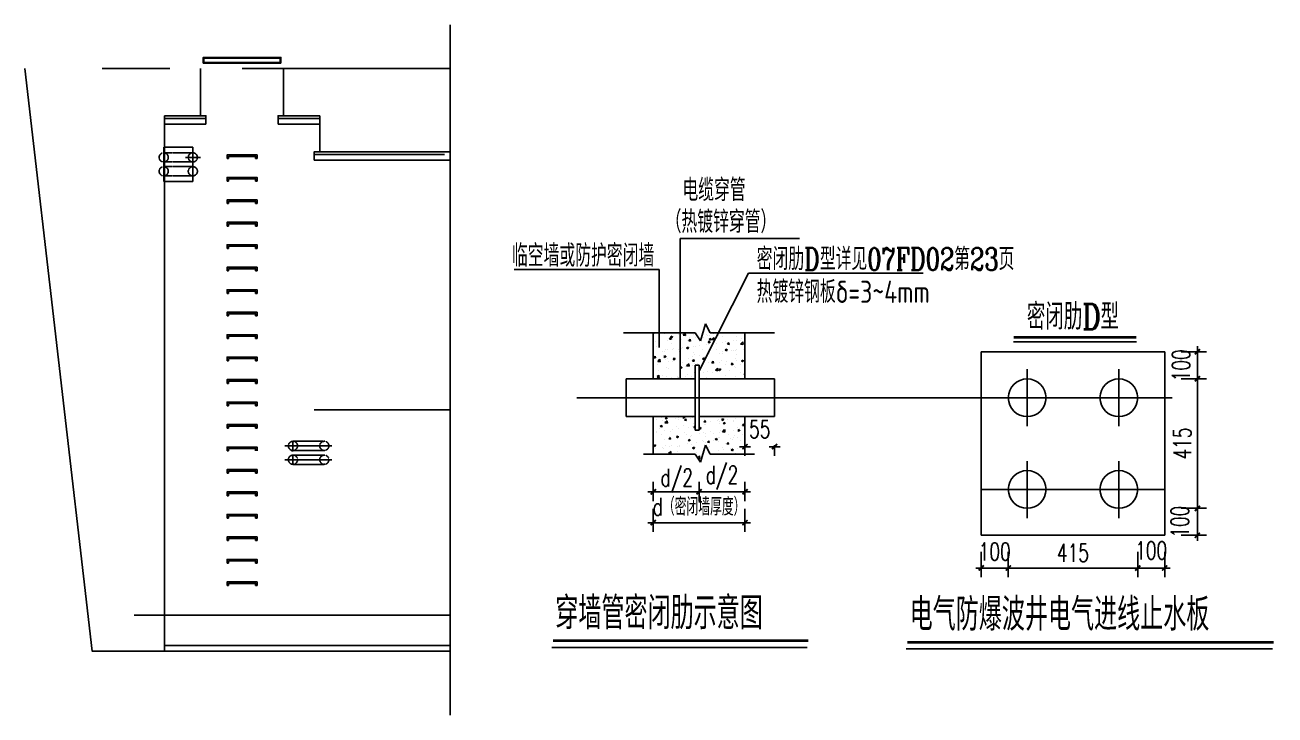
# Model space of a CAD drawing. Extents: x -1466470 to 868515, y -511729 to 1464999.
# Drawn here: x -224081 to -201547, y -89517 to -77082 of the extents above; entities that cross this region are included whole.
import ezdxf

# ---------------------------------------------------------------- set-up
doc = ezdxf.new("R2010")
doc.units = 0
doc.header["$LTSCALE"] = 10
doc.header["$MEASUREMENT"] = 0
for name, pattern in [('X-104 B2平面$0$CONTINOUS', [0]), ('X-104 B2平面$0$DOTE', [2.42, 2, -0.2, 0.02, -0.2]), ('X-104 B2平面$1$DASH', [0.35, 0.25, -0.1])]:
    doc.linetypes.add(name, pattern=pattern)
for name, color, linetype in [('X-104 B2平面$0$AXIS', 3, 'Continuous'), ('X-104 B2平面$0$DIM-动力', 254, 'Continuous'), ('X-104 B2平面$0$DOTE', 1, 'Continuous'), ('X-104 B2平面$0$DQ', 254, 'X-104 B2平面$0$CONTINOUS'), ('X-104 B2平面$0$SURFACE', 6, 'Continuous'), ('X-104 B2平面$0$WALL', 4, 'Continuous'), ('X-104 B2平面$0$口部房间', 6, 'Continuous'), ('X-104 B2平面$0$看线', 241, 'Continuous'), ('X-104 B2平面$0$钢梯', 181, 'Continuous')]:
    doc.layers.add(name, color=color, linetype=linetype)
doc.styles.add('X-104 B2平面$0$DIM_FONT', font='simplex.shx', dxfattribs={"width": 0.7})
doc.styles.add('X-104 B2平面$0$OCHINESE', font='COMPLEX', dxfattribs={"width": 0.75, "bigfont": 'JD'})

# ---------------------------------------------------------------- blocks, each defined once
blk = doc.blocks.new('*X2276')
at = {"color": 0}
for p, q in [((21288.15, 21139.89), (21288.15, 21139.89)), ((21291.93, 21139.88), (21291.93, 21139.88)), ((21293.8, 21137.88), (21294.28, 21138.45)), ((21294.14, 21138.68), (21294.85, 21138.95)), ((21294.14, 21138.68), (21294.64, 21138.35)), ((21294.41, 21137.81), (21294.3, 21138.44)), ((21294.66, 21138.33), (21294.86, 21138.94)), ((21297.27, 21139.66), (21297.27, 21139.66)), ((21297.52, 21138.16), (21297.52, 21138.16)), ((21298.83, 21139.37), (21299.59, 21140.17)), ((21298.83, 21139.37), (21299.72, 21139.23)), ((21299.73, 21139.22), (21299.62, 21140.16)), ((21301.31, 21138.65), (21301.31, 21138.65)), ((21302.61, 21139.43), (21302.61, 21139.43)), ((21303.41, 21138.65), (21303.41, 21138.65)), ((21306.29, 21138.31), (21306.29, 21138.31)), ((21307.62, 21139.49), (21307.62, 21139.49)), ((21307.94, 21139.21), (21307.94, 21139.21)), ((21308.52, 21137.88), (21309.22, 21138.15)), ((21308.54, 21139.36), (21308.54, 21139.36)), ((21309.03, 21137.53), (21309.23, 21138.13)), ((21309.5, 21137.71), (21310.28, 21138.53)), ((21310.12, 21139.82), (21310.12, 21139.82)), ((21310.41, 21137.56), (21310.29, 21138.51)), ((21312.12, 21139.31), (21312.12, 21139.31)), ((21313.28, 21138.98), (21313.28, 21138.98)), ((21313.6, 21140), (21313.6, 21140)), ((21318.62, 21138.75), (21318.62, 21138.75)), ((21320.35, 21138.12), (21320.35, 21138.12)), ((21288.03, 21136.56), (21288.03, 21136.56)), ((21288.7, 21136.99), (21288.7, 21136.99)), ((21288.8, 21135.31), (21288.8, 21135.31)), ((21289.98, 21134.77), (21289.98, 21134.77)), ((21292.09, 21133.43), (21292.09, 21133.43)), ((21292.38, 21133.88), (21292.38, 21133.88)), ((21293.04, 21133.93), (21293.04, 21133.93)), ((21293.16, 21137.26), (21293.16, 21137.26)), ((21293.8, 21137.88), (21294.39, 21137.83)), ((21294.63, 21136.31), (21294.63, 21136.31)), ((21294.89, 21134.21), (21294.89, 21134.21)), ((21295.01, 21137.83), (21295.01, 21137.83)), ((21295.32, 21134.55), (21295.32, 21134.55)), ((21297.02, 21134.11), (21297.02, 21134.11)), ((21298.09, 21134.57), (21298.09, 21134.57)), ((21298.22, 21137.9), (21298.22, 21137.9)), ((21298.67, 21134.71), (21298.67, 21134.71)), ((21300.11, 21134.66), (21300.81, 21134.93)), ((21300.11, 21134.66), (21300.61, 21134.32)), ((21300.46, 21137.31), (21300.46, 21137.31)), ((21300.63, 21134.3), (21300.83, 21134.91)), ((21300.66, 21134.32), (21300.66, 21134.32)), ((21300.97, 21137.25), (21301.45, 21137.83)), ((21300.97, 21137.25), (21301.57, 21137.2)), ((21301.58, 21137.18), (21301.47, 21137.81)), ((21302.86, 21135.12), (21302.86, 21135.12)), ((21303.29, 21135.32), (21303.29, 21135.32)), ((21304.99, 21135.54), (21304.99, 21135.54)), ((21306, 21134.1), (21306, 21134.1)), ((21307.49, 21135.87), (21307.49, 21135.87)), ((21308.14, 21136.63), (21308.62, 21137.2)), ((21308.14, 21136.63), (21308.74, 21136.57)), ((21308.42, 21136.03), (21308.42, 21136.03)), ((21308.52, 21137.88), (21309.01, 21137.55)), ((21308.76, 21136.56), (21308.64, 21137.18)), ((21308.69, 21136.12), (21308.69, 21136.12)), ((21309.5, 21137.71), (21310.39, 21137.58)), ((21311.28, 21136.37), (21311.28, 21136.37)), ((21311.34, 21133.87), (21311.34, 21133.87)), ((21313.35, 21133.34), (21313.35, 21133.34)), ((21313.47, 21136.67), (21313.47, 21136.67)), ((21314.49, 21133.86), (21315.19, 21134.13)), ((21314.49, 21133.86), (21314.98, 21133.52)), ((21314.52, 21137.12), (21314.52, 21137.12)), ((21315, 21133.5), (21315.2, 21134.11)), ((21315.31, 21136), (21315.8, 21136.57)), ((21315.31, 21136), (21315.91, 21135.95)), ((21315.93, 21135.93), (21315.81, 21136.56)), ((21316.67, 21133.64), (21316.67, 21133.64)), ((21317.47, 21133.59), (21317.47, 21133.59)), ((21317.6, 21137.2), (21317.6, 21137.2)), ((21318.34, 21133.62), (21318.34, 21133.62)), ((21318.55, 21134.09), (21318.55, 21134.09)), ((21318.67, 21137.42), (21318.67, 21137.42)), ((21320.1, 21137.53), (21320.1, 21137.53)), ((21320.17, 21136.06), (21320.95, 21136.87)), ((21320.17, 21136.06), (21321.06, 21135.92)), ((21321.08, 21135.9), (21320.97, 21136.85)), ((21321.26, 21134.09), (21321.26, 21134.09)), ((21287.79, 21129.9), (21287.79, 21129.9)), ((21287.91, 21133.23), (21287.91, 21133.23)), ((21287.99, 21129.69), (21287.99, 21129.69)), ((21288.01, 21130.99), (21288.49, 21131.56)), ((21288.01, 21130.99), (21288.61, 21130.93)), ((21288.63, 21130.92), (21288.51, 21131.54)), ((21289.48, 21129.63), (21290.26, 21130.44)), ((21289.48, 21129.63), (21290.37, 21129.49)), ((21289.75, 21129.94), (21289.75, 21129.94)), ((21290.39, 21129.47), (21290.28, 21130.42)), ((21291.19, 21133.11), (21291.19, 21133.11)), ((21291.71, 21131.43), (21292.41, 21131.7)), ((21291.71, 21131.43), (21292.21, 21131.1)), ((21292.23, 21131.08), (21292.43, 21131.68)), ((21292.26, 21130.27), (21292.26, 21130.27)), ((21292.92, 21130.61), (21292.92, 21130.61)), ((21293.33, 21129.46), (21293.33, 21129.46)), ((21295.01, 21129.61), (21295.01, 21129.61)), ((21295.18, 21130.36), (21295.67, 21130.93)), ((21295.18, 21130.36), (21295.78, 21130.31)), ((21295.8, 21130.29), (21295.68, 21130.92)), ((21296.04, 21130.77), (21296.04, 21130.77)), ((21297.43, 21133.2), (21297.43, 21133.2)), ((21297.97, 21131.25), (21297.97, 21131.25)), ((21298.67, 21129.24), (21298.67, 21129.24)), ((21300.15, 21127.97), (21300.93, 21128.78)), ((21300.84, 21130.61), (21300.84, 21130.61)), ((21301.06, 21127.82), (21300.95, 21128.77)), ((21302.36, 21131.6), (21302.36, 21131.6)), ((21302.36, 21129.73), (21302.84, 21130.31)), ((21302.36, 21129.73), (21302.95, 21129.68)), ((21302.77, 21132.98), (21302.77, 21132.98)), ((21302.97, 21129.66), (21302.86, 21130.29)), ((21303.17, 21132), (21303.17, 21132)), ((21304.01, 21129.01), (21304.01, 21129.01)), ((21304.86, 21131.93), (21304.86, 21131.93)), ((21306.08, 21130.63), (21306.78, 21130.9)), ((21306.08, 21130.63), (21306.58, 21130.3)), ((21306.6, 21130.28), (21306.8, 21130.88)), ((21306.67, 21131.62), (21306.67, 21131.62)), ((21308.11, 21132.75), (21308.11, 21132.75)), ((21308.18, 21129.37), (21308.18, 21129.37)), ((21308.3, 21132.7), (21308.3, 21132.7)), ((21308.65, 21132.43), (21308.65, 21132.43)), ((21309.35, 21128.79), (21309.35, 21128.79)), ((21309.53, 21129.1), (21310.01, 21129.68)), ((21309.53, 21129.1), (21310.13, 21129.05)), ((21310.14, 21129.03), (21310.03, 21129.66)), ((21312.34, 21129.31), (21312.34, 21129.31)), ((21312.51, 21132.62), (21312.51, 21132.62)), ((21313.23, 21130.01), (21313.23, 21130.01)), ((21313.44, 21132.53), (21313.44, 21132.53)), ((21314.84, 21129.64), (21314.84, 21129.64)), ((21314.97, 21133.26), (21314.97, 21133.26)), ((21316.7, 21128.48), (21317.18, 21129.05)), ((21317.32, 21128.41), (21317.2, 21129.03)), ((21318.42, 21130.76), (21318.42, 21130.76)), ((21318.63, 21130.14), (21318.63, 21130.14)), ((21318.78, 21132.3), (21318.78, 21132.3)), ((21320.45, 21129.83), (21321.15, 21130.1)), ((21320.45, 21129.83), (21320.95, 21129.49)), ((21320.97, 21129.48), (21321.17, 21130.08)), ((21289.18, 21128.61), (21289.18, 21128.61)), ((21289.28, 21124.18), (21289.98, 21124.45)), ((21289.28, 21124.18), (21289.78, 21123.84)), ((21289.4, 21123.46), (21289.88, 21124.04)), ((21289.63, 21126.32), (21289.63, 21126.32)), ((21289.79, 21123.83), (21290, 21124.43)), ((21291.38, 21124.35), (21291.38, 21124.35)), ((21292.8, 21127.28), (21292.8, 21127.28)), ((21293.41, 21126.82), (21293.41, 21126.82)), ((21296.72, 21124.13), (21296.72, 21124.13)), ((21297.68, 21127.41), (21298.38, 21127.67)), ((21297.68, 21127.41), (21298.18, 21127.07)), ((21297.73, 21124.59), (21297.73, 21124.59)), ((21297.85, 21127.92), (21297.85, 21127.92)), ((21298.19, 21127.05), (21298.4, 21127.66)), ((21299.6, 21124.04), (21299.6, 21124.04)), ((21299.73, 21127.65), (21299.73, 21127.65)), ((21300.15, 21127.97), (21301.04, 21127.84)), ((21300.43, 21124.65), (21300.43, 21124.65)), ((21302.23, 21127.98), (21302.23, 21127.98)), ((21302.92, 21125.34), (21302.92, 21125.34)), ((21303.04, 21128.67), (21303.04, 21128.67)), ((21306.02, 21128.48), (21306.02, 21128.48)), ((21306.26, 21125.65), (21306.26, 21125.65)), ((21308.06, 21126.04), (21308.06, 21126.04)), ((21309.7, 21125.37), (21309.7, 21125.37)), ((21310.83, 21126.32), (21311.6, 21127.13)), ((21310.83, 21126.32), (21311.71, 21126.18)), ((21311.73, 21126.16), (21311.62, 21127.11)), ((21312.05, 21126.6), (21312.75, 21126.87)), ((21312.05, 21126.6), (21312.55, 21126.27)), ((21312.09, 21126.65), (21312.09, 21126.65)), ((21312.21, 21125.7), (21312.21, 21125.7)), ((21312.57, 21126.25), (21312.77, 21126.86)), ((21313.11, 21126.68), (21313.11, 21126.68)), ((21314.49, 21124.45), (21314.49, 21124.45)), ((21314.68, 21128.56), (21314.68, 21128.56)), ((21316, 21126.2), (21316, 21126.2)), ((21316.7, 21128.48), (21317.3, 21128.42)), ((21317.93, 21127.65), (21317.93, 21127.65)), ((21318.18, 21124.1), (21318.18, 21124.1)), ((21318.3, 21127.43), (21318.3, 21127.43)), ((21320.02, 21128.34), (21320.02, 21128.34)), ((21320.32, 21125.46), (21320.32, 21125.46)), ((21321.5, 21124.66), (21321.78, 21124.96)), ((21321.5, 21124.66), (21321.78, 21124.62)), ((21288.15, 21123.24), (21288.15, 21123.24)), ((21289.4, 21123.46), (21290, 21123.41)), ((21290.01, 21123.39), (21289.9, 21124.02)), ((21292.68, 21123.95), (21292.68, 21123.95)), ((21294.6, 21123.65), (21294.6, 21123.65)), ((21296.85, 21123.17), (21297.05, 21123.41)), ((21297.11, 21123.17), (21297.07, 21123.39)), ((21297.1, 21123.71), (21297.1, 21123.71)), ((21302.06, 21123.9), (21302.06, 21123.9)), ((21307.4, 21123.68), (21307.4, 21123.68)), ((21308.66, 21123.45), (21308.66, 21123.45)), ((21312.74, 21123.45), (21312.74, 21123.45)), ((21312.99, 21123.35), (21312.99, 21123.35)), ((21318.08, 21123.23), (21318.08, 21123.23))]:
    blk.add_line(p, q, dxfattribs=at)
blk = doc.blocks.new('*X2277')
at = {"color": 0}
for p, q in [((21289.08, 21108.26), (21289.08, 21108.26)), ((21290.38, 21105.65), (21291.08, 21105.92)), ((21290.38, 21105.65), (21290.88, 21105.32)), ((21290.8, 21108.85), (21290.8, 21108.85)), ((21290.9, 21105.3), (21291.1, 21105.9)), ((21291.13, 21107.79), (21291.13, 21107.79)), ((21292.07, 21107.3), (21292.07, 21107.3)), ((21292.13, 21106.84), (21292.91, 21107.65)), ((21292.13, 21106.84), (21293.02, 21106.7)), ((21292.17, 21108.42), (21292.66, 21108.99)), ((21292.17, 21108.42), (21292.77, 21108.37)), ((21292.79, 21108.35), (21292.67, 21108.98)), ((21292.87, 21108.76), (21292.87, 21108.76)), ((21293.04, 21106.68), (21292.93, 21107.63)), ((21296.13, 21108.63), (21296.13, 21108.63)), ((21296.55, 21105.65), (21296.55, 21105.65)), ((21296.96, 21108.79), (21296.96, 21108.79)), ((21297.12, 21107.94), (21297.12, 21107.94)), ((21298.78, 21108.88), (21299.48, 21109.15)), ((21298.78, 21108.88), (21299.28, 21108.54)), ((21299.05, 21105.98), (21299.05, 21105.98)), ((21299.3, 21108.52), (21299.5, 21109.13)), ((21299.35, 21107.79), (21299.83, 21108.37)), ((21299.35, 21107.79), (21299.94, 21107.74)), ((21299.96, 21107.72), (21299.85, 21108.35)), ((21301.47, 21108.4), (21301.47, 21108.4)), ((21302.32, 21108.69), (21302.32, 21108.69)), ((21302.8, 21105.18), (21303.28, 21105.68)), ((21302.84, 21106.48), (21302.84, 21106.48)), ((21306.52, 21107.17), (21307, 21107.74)), ((21306.52, 21107.17), (21307.12, 21107.11)), ((21306.62, 21106.29), (21306.62, 21106.29)), ((21306.81, 21108.18), (21306.81, 21108.18)), ((21307.13, 21107.1), (21307.02, 21107.72)), ((21307.33, 21106.07), (21307.33, 21106.07)), ((21309.16, 21107.31), (21309.16, 21107.31)), ((21311.66, 21107.64), (21311.66, 21107.64)), ((21312.15, 21107.95), (21312.15, 21107.95)), ((21312.38, 21106.71), (21312.38, 21106.71)), ((21312.45, 21107.29), (21312.45, 21107.29)), ((21313.15, 21108.08), (21313.86, 21108.34)), ((21313.15, 21108.08), (21313.65, 21107.74)), ((21313.67, 21107.72), (21313.87, 21108.33)), ((21313.69, 21106.54), (21314.17, 21107.11)), ((21313.69, 21106.54), (21314.29, 21106.49)), ((21314.31, 21106.47), (21314.19, 21107.1)), ((21315.45, 21108.14), (21315.45, 21108.14)), ((21317.49, 21107.72), (21317.49, 21107.72)), ((21317.57, 21107.46), (21317.57, 21107.46)), ((21318.28, 21108.29), (21318.28, 21108.29)), ((21320.86, 21105.91), (21321.35, 21106.48)), ((21320.86, 21105.91), (21321.46, 21105.86)), ((21321.48, 21105.84), (21321.36, 21106.47)), ((21321.76, 21108.97), (21321.76, 21108.97)), ((21288.85, 21103.74), (21288.85, 21103.74)), ((21289.12, 21103.29), (21289.12, 21103.29)), ((21290.24, 21104.82), (21290.24, 21104.82)), ((21290.96, 21102.4), (21290.96, 21102.4)), ((21291.95, 21103.97), (21291.95, 21103.97)), ((21293.56, 21100.9), (21294.04, 21101.47)), ((21293.56, 21100.9), (21294.16, 21100.85)), ((21293.92, 21101.7), (21293.92, 21101.7)), ((21294.18, 21100.83), (21294.06, 21101.46)), ((21294.19, 21103.52), (21294.19, 21103.52)), ((21294.95, 21104.29), (21294.95, 21104.29)), ((21296.3, 21102.17), (21296.3, 21102.17)), ((21296.35, 21101.62), (21297.05, 21101.89)), ((21296.35, 21101.62), (21296.85, 21101.29)), ((21296.42, 21102.03), (21296.42, 21102.03)), ((21296.86, 21101.27), (21297.07, 21101.88)), ((21296.88, 21101.29), (21296.88, 21101.29)), ((21297, 21104.61), (21297, 21104.61)), ((21299.53, 21103.29), (21299.53, 21103.29)), ((21300.21, 21102.53), (21300.21, 21102.53)), ((21300.78, 21105.29), (21300.78, 21105.29)), ((21301.63, 21101.95), (21301.63, 21101.95)), ((21302.07, 21102.03), (21302.07, 21102.03)), ((21302.19, 21105.36), (21302.19, 21105.36)), ((21302.8, 21105.18), (21303.28, 21105.11)), ((21304.78, 21104.86), (21305.45, 21105.12)), ((21304.78, 21104.83), (21305.25, 21104.51)), ((21304.86, 21103.07), (21304.86, 21103.07)), ((21305.27, 21104.5), (21305.47, 21105.1)), ((21306.53, 21103.36), (21306.53, 21103.36)), ((21306.97, 21101.72), (21306.97, 21101.72)), ((21307.21, 21102.74), (21307.21, 21102.74)), ((21309.03, 21103.69), (21309.03, 21103.69)), ((21310.2, 21102.84), (21310.2, 21102.84)), ((21310.72, 21100.82), (21311.42, 21101.09)), ((21311.24, 21100.47), (21311.44, 21101.08)), ((21312.03, 21101.32), (21312.03, 21101.32)), ((21312.26, 21103.38), (21312.26, 21103.38)), ((21312.31, 21101.5), (21312.31, 21101.5)), ((21312.82, 21104.19), (21312.82, 21104.19)), ((21313.48, 21103.53), (21314.26, 21104.34)), ((21313.48, 21103.53), (21314.37, 21103.39)), ((21314.38, 21103.37), (21314.27, 21104.32)), ((21315.54, 21102.61), (21315.54, 21102.61)), ((21316.5, 21101.08), (21316.5, 21101.08)), ((21317.45, 21104.13), (21317.45, 21104.13)), ((21317.65, 21101.27), (21317.65, 21101.27)), ((21317.87, 21102.33), (21317.87, 21102.33)), ((21319.01, 21101.41), (21319.01, 21101.41)), ((21319.12, 21104.05), (21319.82, 21104.32)), ((21319.12, 21104.05), (21319.62, 21103.71)), ((21319.13, 21105.02), (21319.13, 21105.02)), ((21319.64, 21103.7), (21319.84, 21104.3)), ((21320.88, 21102.39), (21320.88, 21102.39)), ((21321.64, 21105.35), (21321.64, 21105.35)), ((21287.95, 21098.4), (21288.65, 21098.67)), ((21287.95, 21098.4), (21288.45, 21098.06)), ((21288.46, 21098.05), (21288.66, 21098.65)), ((21288.71, 21097.32), (21288.71, 21097.32)), ((21291.29, 21097.76), (21291.29, 21097.76)), ((21291.71, 21097.32), (21291.71, 21097.32)), ((21291.83, 21100.64), (21291.83, 21100.64)), ((21292.2, 21098.43), (21292.2, 21098.43)), ((21293.46, 21095.44), (21294.24, 21096.25)), ((21293.79, 21098.09), (21293.79, 21098.09)), ((21294.36, 21095.28), (21294.25, 21096.23)), ((21294.54, 21098.32), (21294.54, 21098.32)), ((21296.76, 21097.96), (21296.76, 21097.96)), ((21297.54, 21098.21), (21297.54, 21098.21)), ((21297.58, 21098.59), (21297.58, 21098.59)), ((21300.37, 21099.32), (21300.37, 21099.32)), ((21300.73, 21100.27), (21301.22, 21100.85)), ((21300.73, 21100.27), (21301.33, 21100.22)), ((21301.35, 21100.2), (21301.23, 21100.83)), ((21301.95, 21098.71), (21301.95, 21098.71)), ((21302.32, 21097.6), (21303.02, 21097.87)), ((21302.32, 21097.6), (21302.82, 21097.26)), ((21302.77, 21097.13), (21302.77, 21097.13)), ((21302.83, 21097.25), (21303.04, 21097.85)), ((21302.87, 21097.98), (21302.87, 21097.98)), ((21303.9, 21099.42), (21303.9, 21099.42)), ((21306.2, 21100.32), (21306.2, 21100.32)), ((21306.4, 21099.75), (21306.4, 21099.75)), ((21307.08, 21099.41), (21307.08, 21099.41)), ((21307.91, 21099.64), (21308.39, 21100.22)), ((21307.91, 21099.64), (21308.5, 21099.59)), ((21308.21, 21097.76), (21308.21, 21097.76)), ((21308.52, 21099.57), (21308.41, 21100.2)), ((21308.6, 21098.13), (21308.6, 21098.13)), ((21310.19, 21100.25), (21310.19, 21100.25)), ((21310.72, 21100.82), (21311.22, 21100.49)), ((21312.01, 21096.72), (21312.01, 21096.72)), ((21312.14, 21100.05), (21312.14, 21100.05)), ((21313.55, 21097.53), (21313.55, 21097.53)), ((21313.87, 21097.14), (21313.87, 21097.14)), ((21314.43, 21099.13), (21314.43, 21099.13)), ((21315.08, 21099.02), (21315.56, 21099.59)), ((21315.08, 21099.02), (21315.68, 21098.96)), ((21315.69, 21098.95), (21315.58, 21099.57)), ((21316.37, 21097.46), (21316.37, 21097.46)), ((21316.69, 21096.8), (21317.39, 21097.07)), ((21316.69, 21096.8), (21317.19, 21096.46)), ((21317.2, 21096.45), (21317.41, 21097.05)), ((21317.21, 21097.47), (21317.21, 21097.47)), ((21317.33, 21100.8), (21317.33, 21100.8)), ((21318.89, 21097.31), (21318.89, 21097.31)), ((21320.16, 21097.96), (21320.16, 21097.96)), ((21320.26, 21100.13), (21320.26, 21100.13)), ((21293.46, 21095.44), (21294.35, 21095.3)), ((21296.94, 21096.13), (21296.94, 21096.13)), ((21301.27, 21095.48), (21301.27, 21095.48)), ((21301.83, 21095.38), (21301.83, 21095.38)), ((21303.77, 21095.81), (21303.77, 21095.81)), ((21304.23, 21093.89), (21304.91, 21094.6)), ((21304.32, 21093.75), (21305.02, 21093.65)), ((21305.04, 21093.63), (21304.93, 21094.58)), ((21318.25, 21095.63), (21318.25, 21095.63))]:
    blk.add_line(p, q, dxfattribs=at)
blk = doc.blocks.new('X-104 B2平面$0$_DIMX')
blk.add_line((-150, 0), (150, 0))
at = {"const_width": 50}
blk.add_lwpolyline([(-70, -70), (70, 70)], dxfattribs=at)
blk = doc.blocks.new('X-104 B2平面$0$A$C4B6D3759')
at = {"layer": 'X-104 B2平面$0$DQ'}
for p, q in [((83, 780), (608, 780)), ((83, 780), (83, 165)), ((608, 780), (608, 165)), ((83, 165), (608, 165))]:
    blk.add_line(p, q, dxfattribs=at)
at = {"layer": 'X-104 B2平面$0$DQ', "color": 1, "linetype": 'X-104 B2平面$1$DASH', "ltscale": 0.3}
for p, q in [((83, 680), (608, 680)), ((83, 515), (608, 515)), ((83, 430), (608, 430)), ((83, 265), (608, 265))]:
    blk.add_line(p, q, dxfattribs=at)
at = {"layer": 'X-104 B2平面$0$DQ', "linetype": 'X-104 B2平面$1$DASH', "ltscale": 0.3}
for p, q in [((83, 680), (83, 515)), ((83, 430), (83, 265))]:
    blk.add_line(p, q, dxfattribs=at)
for centre in [(83, 597), (608, 597), (83, 347), (608, 347)]:
    blk.add_circle(centre, 82.5, dxfattribs=at)
at = {"layer": 'X-104 B2平面$0$WALL'}
blk.add_line((743, 597), (473, 597), dxfattribs=at)
blk = doc.blocks.new('X-104 B2平面')
for p, q in [((-22242, -77438), (-22242, -74907)), ((-22242, -74907), (-20088, -74907)), ((-22618, -75469), (-25235, -75469)), ((-22618, -76874), (-22618, -75469)), ((-21899, -77295), (-21011, -75533)), ((-21011, -75533), (-17859, -75533)), ((-22725, -77438), (-22725, -76612)), ((-21967, -76612), (-21873, -76754)), ((-21873, -76754), (-21783, -76445)), ((-21783, -76445), (-21700, -76612)), ((-21072, -77438), (-21072, -76612)), ((-16231, -76774), (-14015, -76774)), ((-16812, -76952), (-13506, -76952)), ((-13209, -76952), (-12749, -76952)), ((-12916, -76951), (-12916, -76951)), ((-12916, -76952), (-12916, -77438)), ((-21972, -77195), (-21899, -77195)), ((-21972, -78362), (-21972, -77195)), ((-21899, -78362), (-21899, -77195)), ((-15985, -78289), (-15985, -77262)), ((-14332, -78289), (-14332, -77262)), ((-23211, -78119), (-23211, -77438)), ((-23211, -77438), (-21972, -77438)), ((-21899, -77438), (-20538, -77438)), ((-20538, -78119), (-20538, -77438)), ((-13209, -77438), (-12749, -77438)), ((-13063, -77438), (-12749, -77438)), ((-12916, -77439), (-12916, -79771)), ((-12916, -77439), (-12916, -77440)), ((-24102, -77779), (-13371, -77779)), ((-23211, -78119), (-21972, -78119)), ((-22725, -78799), (-22725, -78119)), ((-21899, -78119), (-20538, -78119)), ((-21072, -78799), (-21072, -78119)), ((-21972, -78362), (-21899, -78362)), ((-21873, -78941), (-21783, -78633)), ((-21783, -78633), (-21700, -78799)), ((-21072, -78633), (-21072, -78829)), ((-20538, -78633), (-20538, -78829)), ((-22901, -78799), (-21967, -78799)), ((-21967, -78799), (-21873, -78941)), ((-21700, -78799), (-20899, -78799)), ((-21072, -78662), (-21018, -78662)), ((-20538, -78662), (-20592, -78662)), ((-15985, -78921), (-15985, -79948)), ((-14332, -78921), (-14332, -79948)), ((-22725, -79293), (-22725, -79641)), ((-21899, -79293), (-21899, -79641)), ((-21899, -79293), (-21899, -79641)), ((-21072, -79293), (-21072, -79641)), ((-22724, -79474), (-21899, -79474)), ((-21898, -79474), (-21073, -79474)), ((-16812, -79431), (-13506, -79431)), ((-22725, -79781), (-22725, -80198)), ((-21072, -79781), (-21072, -80198)), ((-13209, -79772), (-12749, -79772)), ((-13063, -79772), (-12749, -79772)), ((-12916, -79771), (-12916, -79770)), ((-12916, -79772), (-12916, -80258)), ((-22724, -80031), (-21073, -80031)), ((-16812, -80258), (-13506, -80258)), ((-13209, -80258), (-12749, -80258)), ((-12916, -80258), (-12916, -80259)), ((-16812, -80555), (-16812, -81014)), ((-16325, -80555), (-16325, -81014)), ((-13992, -80555), (-13992, -81014)), ((-13506, -80555), (-13506, -81014)), ((-16812, -80848), (-16813, -80848)), ((-16812, -80848), (-16325, -80848)), ((-16325, -80701), (-16325, -81014)), ((-16325, -80848), (-13993, -80848)), ((-16325, -80848), (-16324, -80848)), ((-13993, -80848), (-13993, -80848)), ((-13992, -80701), (-13992, -81014)), ((-13992, -80848), (-13506, -80848)), ((-13505, -80848), (-13505, -80848)), ((-24555, -82279), (-19952, -82279)), ((-18167, -82304), (-11565, -82304))]:
    blk.add_line(p, q)
at = {"linetype": 'Continuous'}
for p, q in [((-23260, -76612), (-21967, -76612)), ((-21700, -76612), (-20538, -76612)), ((-16812, -80258), (-16812, -76952)), ((-13506, -80258), (-13506, -76952))]:
    blk.add_line(p, q, dxfattribs=at)
at = {"const_width": 48.6}
for points in [[(-16231, -76690), (-14015, -76690)], [(-24531, -82160), (-19929, -82160)], [(-18144, -82185), (-11541, -82185)]]:
    blk.add_lwpolyline(points, dxfattribs=at)
for centre in [(-15985, -77779), (-14332, -77779), (-15985, -79431), (-14332, -79431)]:
    blk.add_circle(centre, 340)
at = {"layer": 'X-104 B2平面$0$AXIS'}
blk.add_line((-26388, -77697, 0), (-26388, -83497, 0), dxfattribs=at)
at = {"layer": 'X-104 B2平面$0$DOTE', "linetype": 'X-104 B2平面$0$DOTE'}
blk.add_line((-26388, -82791, 0), (-26388, -71062, 0), dxfattribs=at)
at = {"layer": 'X-104 B2平面$0$DOTE'}
blk.add_line((-26388, -81697), (-32080, -81697), dxfattribs=at)
at = {"layer": 'X-104 B2平面$0$DQ', "color": 1, "linetype": 'X-104 B2平面$1$DASH', "ltscale": 0.3}
for p, q in [((-29220, -78565), (-28677, -78565)), ((-29220, -78730), (-28655, -78730)), ((-29220, -78815), (-28655, -78815)), ((-29220, -78980), (-28655, -78980))]:
    blk.add_line(p, q, dxfattribs=at)
at = {"layer": 'X-104 B2平面$0$DQ', "linetype": 'X-104 B2平面$1$DASH', "ltscale": 0.3}
for p, q in [((-29220, -78565), (-29220, -78730)), ((-29220, -78815), (-29220, -78980))]:
    blk.add_line(p, q, dxfattribs=at)
for centre in [(-29220, -78647), (-28655, -78647), (-29220, -78897), (-28655, -78897)]:
    blk.add_circle(centre, 82.5, dxfattribs=at)
at = {"layer": 'X-104 B2平面$0$SURFACE', "ltscale": 10}
for p, q in [((-30788, -72847), (-31538, -72847)), ((-29488, -72847), (-28738, -72847)), ((-28838, -73497), (-27438, -73497)), ((-27438, -73497), (-26388, -73497))]:
    blk.add_line(p, q, dxfattribs=at)
for points in [[(-30888, -71847), (-30888, -72697)], [(-29388, -71847), (-29388, -72697)], [(-30788, -72797), (-30788, -72697), (-31538, -72697)], [(-30788, -72847), (-30788, -72747), (-31538, -72747)], [(-29488, -72797), (-29488, -72697), (-28738, -72697)], [(-29488, -72847), (-29488, -72747), (-28738, -72747)], [(-28838, -73447), (-28838, -73347), (-27438, -73347)], [(-28838, -73497), (-28838, -73397), (-26488, -73397)], [(-27438, -73347), (-27438, -73347), (-26388, -73347)], [(-30138, -82247), (-31538, -82247)]]:
    blk.add_lwpolyline(points, dxfattribs=at)
at = {"layer": 'X-104 B2平面$0$SURFACE', "ltscale": 10, "elevation": 0}
for points in [[(-31538, -72697), (-31538, -82247), (-26388, -82247)], [(-28738, -72697), (-28738, -73347), (-28738, -73347)], [(-26388, -82347), (-31538, -82347), (-31538, -82247), (-26388, -82247)]]:
    blk.add_lwpolyline(points, dxfattribs=at)
at = {"layer": 'X-104 B2平面$0$WALL'}
for p, q in [((-28520, -78647), (-29365, -78647)), ((-28520, -78897), (-29365, -78897))]:
    blk.add_line(p, q, dxfattribs=at)
at = {"layer": 'X-104 B2平面$0$口部房间', "elevation": 0}
blk.add_lwpolyline([(-31538, -82347), (-32838, -82347), (-34051, -71847)], dxfattribs=at)
at = {"layer": 'X-104 B2平面$0$看线'}
for p, q in [((-31438, -71847), (-32657, -71847)), ((-26388, -71847), (-30138, -71847)), ((-28838, -77997), (-26388, -77997)), ((-28838, -81697), (-26388, -81697, 0))]:
    blk.add_line(p, q, dxfattribs=at)
for points in [[(-29438, -71747), (-30838, -71747), (-30838, -71647), (-29438, -71647)], [(-29448, -71737), (-30828, -71737), (-30828, -71657), (-29448, -71657)]]:
    blk.add_lwpolyline(points, close=True, dxfattribs=at)
at = {"layer": 'X-104 B2平面$0$钢梯'}
for p, q in [((-30381, -73470), (-30408, -73470)), ((-29895, -73470), (-29868, -73470)), ((-30381, -73875), (-30408, -73875)), ((-29895, -73875), (-29868, -73875)), ((-30381, -74280), (-30408, -74280)), ((-29895, -74280), (-29868, -74280)), ((-30381, -74685), (-30408, -74685)), ((-29895, -74685), (-29868, -74685)), ((-30381, -75090), (-30408, -75090)), ((-29895, -75090), (-29868, -75090)), ((-30381, -75495), (-30408, -75495)), ((-29895, -75495), (-29868, -75495)), ((-30381, -75900), (-30408, -75900)), ((-29895, -75900), (-29868, -75900)), ((-30381, -76305), (-30408, -76305)), ((-29895, -76305), (-29868, -76305)), ((-30381, -76710), (-30408, -76710)), ((-29895, -76710), (-29868, -76710)), ((-30381, -77115), (-30408, -77115)), ((-29895, -77115), (-29868, -77115)), ((-30381, -77520), (-30408, -77520)), ((-29895, -77520), (-29868, -77520)), ((-30381, -77925), (-30408, -77925)), ((-29895, -77925), (-29868, -77925)), ((-30381, -78330), (-30408, -78330)), ((-29895, -78330), (-29868, -78330)), ((-30381, -78735), (-30408, -78735)), ((-29245, -78735), (-29218, -78735)), ((-30381, -79140), (-30408, -79140)), ((-29895, -79140), (-29868, -79140)), ((-30381, -79545), (-30408, -79545)), ((-29895, -79545), (-29868, -79545)), ((-30381, -79950), (-30408, -79950)), ((-29895, -79950), (-29868, -79950)), ((-30381, -80355), (-30408, -80355)), ((-29895, -80355), (-29868, -80355)), ((-30381, -80760), (-30408, -80760)), ((-29895, -80760), (-29868, -80760)), ((-30381, -81165), (-30408, -81165)), ((-29895, -81165), (-29868, -81165))]:
    blk.add_line(p, q, dxfattribs=at)
for points in [[(-30138, -73403), (-30408, -73403), (-30408, -73470)], [(-30138, -73430), (-30381, -73430), (-30381, -73470)], [(-30138, -73403), (-29868, -73403), (-29868, -73470)], [(-30138, -73430), (-29895, -73430), (-29895, -73470)], [(-30138, -73808), (-30408, -73808), (-30408, -73875)], [(-30138, -73835), (-30381, -73835), (-30381, -73875)], [(-30138, -73808), (-29868, -73808), (-29868, -73875)], [(-30138, -73835), (-29895, -73835), (-29895, -73875)], [(-30138, -74213), (-30408, -74213), (-30408, -74280)], [(-30138, -74240), (-30381, -74240), (-30381, -74280)], [(-30138, -74213), (-29868, -74213), (-29868, -74280)], [(-30138, -74240), (-29895, -74240), (-29895, -74280)], [(-30138, -74618), (-30408, -74618), (-30408, -74685)], [(-30138, -74645), (-30381, -74645), (-30381, -74685)], [(-30138, -74618), (-29868, -74618), (-29868, -74685)], [(-30138, -74645), (-29895, -74645), (-29895, -74685)], [(-30138, -75023), (-30408, -75023), (-30408, -75090)], [(-30138, -75023), (-29868, -75023), (-29868, -75090)], [(-30138, -75050), (-30381, -75050), (-30381, -75090)], [(-30138, -75050), (-29895, -75050), (-29895, -75090)], [(-30138, -75428), (-30408, -75428), (-30408, -75495)], [(-30138, -75455), (-30381, -75455), (-30381, -75495)], [(-30138, -75428), (-29868, -75428), (-29868, -75495)], [(-30138, -75455), (-29895, -75455), (-29895, -75495)], [(-30138, -75833), (-30408, -75833), (-30408, -75900)], [(-30138, -75860), (-30381, -75860), (-30381, -75900)], [(-30138, -75833), (-29868, -75833), (-29868, -75900)], [(-30138, -75860), (-29895, -75860), (-29895, -75900)], [(-30138, -76238), (-30408, -76238), (-30408, -76305)], [(-30138, -76265), (-30381, -76265), (-30381, -76305)], [(-30138, -76238), (-29868, -76238), (-29868, -76305)], [(-30138, -76265), (-29895, -76265), (-29895, -76305)], [(-30138, -76643), (-30408, -76643), (-30408, -76710)], [(-30138, -76670), (-30381, -76670), (-30381, -76710)], [(-30138, -76643), (-29868, -76643), (-29868, -76710)], [(-30138, -76670), (-29895, -76670), (-29895, -76710)], [(-30138, -77048), (-30408, -77048), (-30408, -77115)], [(-30138, -77048), (-29868, -77048), (-29868, -77115)], [(-30138, -77075), (-30381, -77075), (-30381, -77115)], [(-30138, -77075), (-29895, -77075), (-29895, -77115)], [(-30138, -77453), (-30408, -77453), (-30408, -77520)], [(-30138, -77480), (-30381, -77480), (-30381, -77520)], [(-30138, -77453), (-29868, -77453), (-29868, -77520)], [(-30138, -77480), (-29895, -77480), (-29895, -77520)], [(-30138, -77858), (-30408, -77858), (-30408, -77925)], [(-30138, -77885), (-30381, -77885), (-30381, -77925)], [(-30138, -77858), (-29868, -77858), (-29868, -77925)], [(-30138, -77885), (-29895, -77885), (-29895, -77925)], [(-30138, -78263), (-30408, -78263), (-30408, -78330)], [(-30138, -78290), (-30381, -78290), (-30381, -78330)], [(-30138, -78263), (-29868, -78263), (-29868, -78330)], [(-30138, -78290), (-29895, -78290), (-29895, -78330)], [(-30138, -78668), (-30408, -78668), (-30408, -78735)], [(-30138, -78695), (-30381, -78695), (-30381, -78735)], [(-30138, -78668), (-29868, -78668), (-29868, -78735)], [(-30138, -78695), (-29895, -78695), (-29895, -78735)], [(-30138, -79073), (-30408, -79073), (-30408, -79140)], [(-30138, -79073), (-29868, -79073), (-29868, -79140)], [(-30138, -79100), (-30381, -79100), (-30381, -79140)], [(-30138, -79100), (-29895, -79100), (-29895, -79140)], [(-30138, -79478), (-30408, -79478), (-30408, -79545)], [(-30138, -79505), (-30381, -79505), (-30381, -79545)], [(-30138, -79478), (-29868, -79478), (-29868, -79545)], [(-30138, -79505), (-29895, -79505), (-29895, -79545)], [(-30138, -79883), (-30408, -79883), (-30408, -79950)], [(-30138, -79910), (-30381, -79910), (-30381, -79950)], [(-30138, -79883), (-29868, -79883), (-29868, -79950)], [(-30138, -79910), (-29895, -79910), (-29895, -79950)], [(-30138, -80288), (-30408, -80288), (-30408, -80355)], [(-30138, -80315), (-30381, -80315), (-30381, -80355)], [(-30138, -80288), (-29868, -80288), (-29868, -80355)], [(-30138, -80315), (-29895, -80315), (-29895, -80355)], [(-30138, -80693), (-30408, -80693), (-30408, -80760)], [(-30138, -80720), (-30381, -80720), (-30381, -80760)], [(-30138, -80693), (-29868, -80693), (-29868, -80760)], [(-30138, -80720), (-29895, -80720), (-29895, -80760)], [(-30138, -81098), (-30408, -81098), (-30408, -81165)], [(-30138, -81098), (-29868, -81098), (-29868, -81165)], [(-30138, -81125), (-30381, -81125), (-30381, -81165)], [(-30138, -81125), (-29895, -81125), (-29895, -81165)]]:
    blk.add_lwpolyline(points, dxfattribs=at)
for name, p, xscale, yscale, zscale in [('*X2276', (-1057548, -1104259), 48.61111111111109, 48.61111111111109, 48.61111111111109), ('*X2277', (-1057548, -1104259), 48.61111111111109, 48.61111111111109, 48.61111111111109), ('X-104 B2平面$0$_DIMX', (-20538, -78662), 0.6666666666666665, 0.6666666666666665, 0.6666666666666665), ('X-104 B2平面$0$_DIMX', (-21899, -79474), 0.6666666666666665, 0.6666666666666665, 0.6666666666666665), ('X-104 B2平面$0$_DIMX', (-21072, -79474), 0.6666666666666665, 0.6666666666666665, 0.6666666666666665), ('X-104 B2平面$0$_DIMX', (-21072, -80031), 0.6666666666666665, 0.6666666666666665, 0.6666666666666665), ('X-104 B2平面$0$_DIMX', (-16812, -80848), 0.6666666666666665, 0.6666666666666665, 0.6666666666666665), ('X-104 B2平面$0$_DIMX', (-13992, -80848), 0.6666666666666665, 0.6666666666666665, 0.6666666666666665), ('X-104 B2平面$0$_DIMX', (-13992, -80848), 0.6666666666666665, 0.6666666666666665, 0.6666666666666665)]:
    blk.add_blockref(name, p, dxfattribs=dict(xscale=xscale, yscale=yscale, zscale=zscale))
at = {"yscale": 0.6666666666666665, "zscale": 0.6666666666666665}
for p, xscale, rotation in [((-12916, -76952), -0.6666666666666665, 90.00000000000536), ((-12916, -77438), -0.6666666666666665, 270.0000000000054), ((-12916, -77438), -0.6666666666666665, 270.0000000000054), ((-21072, -78662), 0.6666666666666665, 180), ((-22725, -79474), 0.6666666666666665, 180), ((-21899, -79474), 0.6666666666666665, 180), ((-12916, -79772), -0.6666666666666665, 90.00000000000536), ((-12916, -79772), -0.6666666666666665, 90.00000000000536), ((-22725, -80031), 0.6666666666666665, 180), ((-12916, -80258), -0.6666666666666665, 270.0000000000054), ((-16325, -80848), 0.6666666666666665, 180), ((-16325, -80848), 0.6666666666666665, 180), ((-13506, -80848), 0.6666666666666665, 180)]:
    blk.add_blockref('X-104 B2平面$0$_DIMX', p, dxfattribs=dict(at, xscale=xscale, rotation=rotation))
at = {"layer": 'X-104 B2平面$0$DIM-动力'}
blk.add_blockref('X-104 B2平面$0$A$C4B6D3759', (-31633, -74045), dxfattribs=at)
at = {"style": 'X-104 B2平面$0$OCHINESE', "width": 0.75}
for s, height, p in [('电缆穿管', 400, (-22200, -74235)), ('（热镀锌穿管）', 400, (-22502, -74808)), ('临空墙或防护密闭墙', 400, (-25272, -75417)), ('密闭肋D型详见07FD02第23页', 400, (-20861, -75480)), ('热镀锌钢板δ=3~4mm', 400, (-20861, -76070)), ('密闭肋D型', 466.7, (-15990, -76551)), ('穿墙管密闭肋示意图', 583.3, (-24491, -81951)), ('电气防爆波井电气进线止水板', 583.33, (-18104, -81976))]:
    blk.add_text(s, height=height, dxfattribs=at).set_placement(p)
at = {"char_height": 320, "attachment_point": 5, "rotation": 90, "style": 'X-104 B2平面$0$DIM_FONT'}
for s, insert in [('\\A1;100', (-13211, -77195)), ('\\A1;415', (-13188, -78605)), ('\\A1;100', (-13232, -80015))]:
    blk.add_mtext(s, dxfattribs=dict(at, insert=insert))
at = {"char_height": 320, "attachment_point": 5, "style": 'X-104 B2平面$0$DIM_FONT'}
for s, insert in [('\\A1;55', (-20805, -78347)), ('\\A1;d/2', (-22302, -79272)), ('\\A1;d/2', (-21486, -79222)), ('\\A1;{\\Fcomplex,jd|c0;d\\Fcomplex,jd|c134;（密闭墙厚度）}', (-21899, -79746)), ('\\A1;100', (-16569, -80552)), ('\\A1;415', (-15159, -80575)), ('\\A1;100', (-13749, -80532))]:
    blk.add_mtext(s, dxfattribs=dict(at, insert=insert))

msp = doc.modelspace()

# ---------------------------------------------------------------- block references
msp.add_blockref('X-104 B2平面', (-190030, -6020))

doc.saveas('drawing.dxf')
